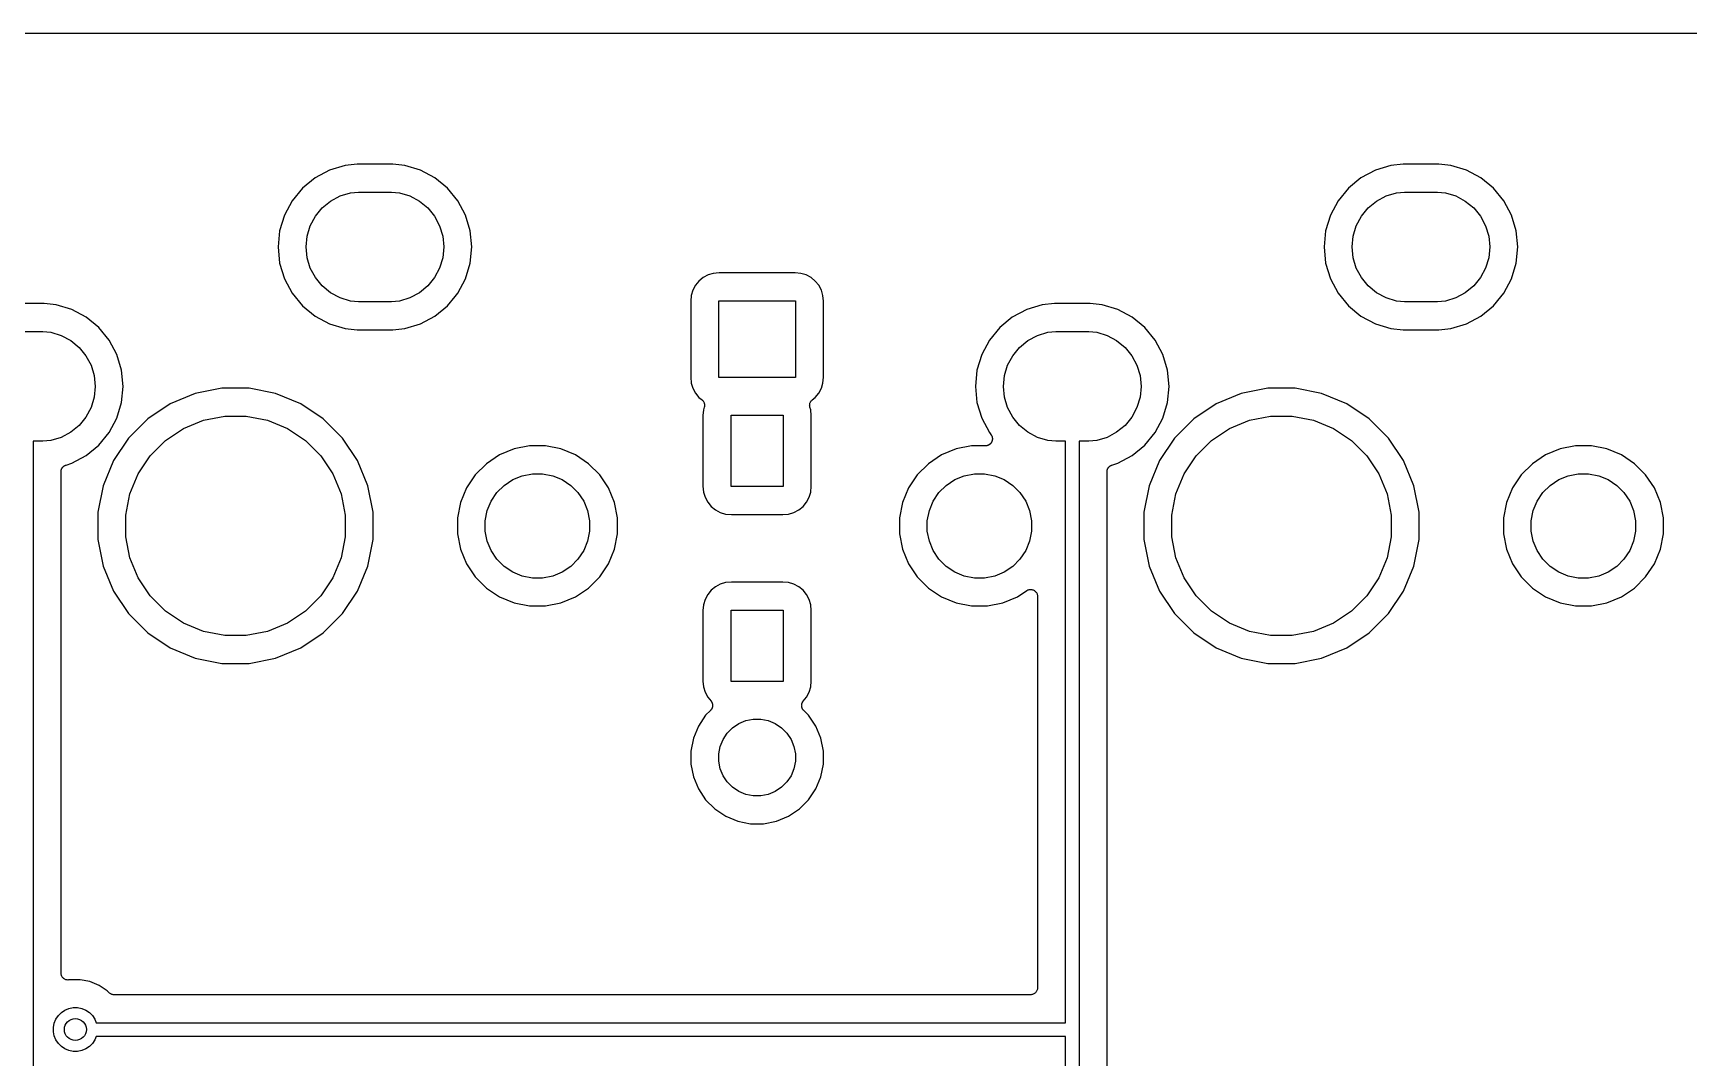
# Model space of a CAD drawing. Extents: x 1.13 to 10.46, y -5.5 to -3.29.
# Drawn here: x 4.334 to 5.522, y -4.024 to -3.29 of the extents above; entities that cross this region are included whole.
import ezdxf

# ---------------------------------------------------------------- set-up
doc = ezdxf.new("R2010")
doc.units = 0
doc.header["$MEASUREMENT"] = 0
doc.layers.add('BLACK', color=7, linetype='CONTINUOUS')

msp = doc.modelspace()

# ---------------------------------------------------------------- linework, layer by layer
at = {"layer": 'BLACK', "linetype": 'CONTINUOUS'}
for p, q in [((1.87715, -3.28967), (5.58921, -3.28955)), ((4.56677, -3.38354), (4.55805, -3.3844)), ((4.59229, -3.38354), (4.56677, -3.38354)), ((4.60101, -3.3844), (4.59229, -3.38354)), ((5.31677, -3.38354), (5.30805, -3.3844)), ((5.34229, -3.38354), (5.31677, -3.38354)), ((5.35101, -3.3844), (5.34229, -3.38354)), ((4.53654, -3.39331), (4.5275, -3.40073)), ((4.54686, -3.3878), (4.53654, -3.39331)), ((4.55805, -3.3844), (4.54686, -3.3878)), ((4.6122, -3.3878), (4.60101, -3.3844)), ((4.62251, -3.39331), (4.6122, -3.3878)), ((4.63155, -3.40073), (4.62251, -3.39331)), ((5.28654, -3.39331), (5.2775, -3.40073)), ((5.29686, -3.3878), (5.28654, -3.39331)), ((5.30805, -3.3844), (5.29686, -3.3878)), ((5.3622, -3.3878), (5.35101, -3.3844)), ((5.37251, -3.39331), (5.3622, -3.3878)), ((5.38155, -3.40073), (5.37251, -3.39331)), ((4.5275, -3.40073), (4.52008, -3.40977)), ((4.54771, -3.41002), (4.55455, -3.40636)), ((4.55455, -3.40636), (4.56197, -3.40411)), ((4.56197, -3.40411), (4.56775, -3.40354)), ((4.56775, -3.40354), (4.5913, -3.40354)), ((4.5913, -3.40354), (4.59709, -3.40411)), ((4.59709, -3.40411), (4.60451, -3.40636)), ((4.60451, -3.40636), (4.61135, -3.41002)), ((4.63897, -3.40977), (4.63155, -3.40073)), ((5.2775, -3.40073), (5.27008, -3.40977)), ((5.29771, -3.41002), (5.30455, -3.40636)), ((5.30455, -3.40636), (5.31197, -3.40411)), ((5.31197, -3.40411), (5.31775, -3.40354)), ((5.31775, -3.40354), (5.3413, -3.40354)), ((5.3413, -3.40354), (5.34709, -3.40411)), ((5.34709, -3.40411), (5.35451, -3.40636)), ((5.35451, -3.40636), (5.36135, -3.41002)), ((5.38897, -3.40977), (5.38155, -3.40073)), ((4.52008, -3.40977), (4.51457, -3.42008)), ((4.53679, -3.42093), (4.54171, -3.41494)), ((4.54171, -3.41494), (4.54771, -3.41002)), ((4.61135, -3.41002), (4.61734, -3.41494)), ((4.61734, -3.41494), (4.62226, -3.42093)), ((4.64449, -3.42008), (4.63897, -3.40977)), ((5.27008, -3.40977), (5.26457, -3.42008)), ((5.28679, -3.42093), (5.29171, -3.41494)), ((5.29171, -3.41494), (5.29771, -3.41002)), ((5.36135, -3.41002), (5.36734, -3.41494)), ((5.36734, -3.41494), (5.37226, -3.42093)), ((5.39449, -3.42008), (5.38897, -3.40977)), ((4.51457, -3.42008), (4.51117, -3.43127)), ((4.53088, -3.4352), (4.53314, -3.42777)), ((4.53314, -3.42777), (4.53679, -3.42093)), ((4.62226, -3.42093), (4.62592, -3.42777)), ((4.62592, -3.42777), (4.62817, -3.4352)), ((4.64788, -3.43127), (4.64449, -3.42008)), ((5.26457, -3.42008), (5.26117, -3.43127)), ((5.28088, -3.4352), (5.28314, -3.42777)), ((5.28314, -3.42777), (5.28679, -3.42093)), ((5.37226, -3.42093), (5.37592, -3.42777)), ((5.37592, -3.42777), (5.37817, -3.4352)), ((5.39788, -3.43127), (5.39449, -3.42008)), ((4.51117, -3.43127), (4.51003, -3.44291)), ((4.51003, -3.44291), (4.51117, -3.45455)), ((4.53012, -3.44291), (4.53088, -3.4352)), ((4.53088, -3.45063), (4.53012, -3.44291)), ((4.62817, -3.4352), (4.62893, -3.44291)), ((4.62893, -3.44291), (4.62817, -3.45063)), ((4.64903, -3.44291), (4.64788, -3.43127)), ((4.64788, -3.45455), (4.64903, -3.44291)), ((5.26117, -3.43127), (5.26003, -3.44291)), ((5.26003, -3.44291), (5.26117, -3.45455)), ((5.28012, -3.44291), (5.28088, -3.4352)), ((5.28088, -3.45063), (5.28012, -3.44291)), ((5.37817, -3.4352), (5.37893, -3.44291)), ((5.37893, -3.44291), (5.37817, -3.45063)), ((5.39903, -3.44291), (5.39788, -3.43127)), ((5.39788, -3.45455), (5.39903, -3.44291)), ((4.51117, -3.45455), (4.51457, -3.46574)), ((4.53314, -3.45805), (4.53088, -3.45063)), ((4.62817, -3.45063), (4.62592, -3.45805)), ((4.64449, -3.46574), (4.64788, -3.45455)), ((5.26117, -3.45455), (5.26457, -3.46574)), ((5.28314, -3.45805), (5.28088, -3.45063)), ((5.37817, -3.45063), (5.37592, -3.45805)), ((5.39449, -3.46574), (5.39788, -3.45455)), ((4.51457, -3.46574), (4.52008, -3.47606)), ((4.53679, -3.46489), (4.53314, -3.45805)), ((4.54171, -3.47089), (4.53679, -3.46489)), ((4.62226, -3.46489), (4.61734, -3.47089)), ((4.62592, -3.45805), (4.62226, -3.46489)), ((4.63897, -3.47606), (4.64449, -3.46574)), ((4.81488, -3.46485), (4.81183, -3.46734)), ((4.81835, -3.46299), (4.81488, -3.46485)), ((4.82212, -3.46184), (4.81835, -3.46299)), ((4.82629, -3.46143), (4.82212, -3.46184)), ((4.8808, -3.46143), (4.82629, -3.46143)), ((4.88496, -3.46184), (4.8808, -3.46143)), ((4.88873, -3.46299), (4.88496, -3.46184)), ((4.89221, -3.46485), (4.88873, -3.46299)), ((4.89525, -3.46734), (4.89221, -3.46485)), ((5.26457, -3.46574), (5.27008, -3.47606)), ((5.28679, -3.46489), (5.28314, -3.45805)), ((5.29171, -3.47089), (5.28679, -3.46489)), ((5.37226, -3.46489), (5.36734, -3.47089)), ((5.37592, -3.45805), (5.37226, -3.46489)), ((5.38897, -3.47606), (5.39449, -3.46574)), ((4.52008, -3.47606), (4.5275, -3.4851)), ((4.54771, -3.47581), (4.54171, -3.47089)), ((4.55455, -3.47946), (4.54771, -3.47581)), ((4.61135, -3.47581), (4.60451, -3.47946)), ((4.61734, -3.47089), (4.61135, -3.47581)), ((4.63155, -3.4851), (4.63706, -3.47838)), ((4.63706, -3.47838), (4.63707, -3.47838)), ((4.63707, -3.47838), (4.63897, -3.47606)), ((4.80633, -3.47763), (4.80592, -3.4818)), ((4.80748, -3.47386), (4.80633, -3.47763)), ((4.80933, -3.47039), (4.80748, -3.47386)), ((4.81183, -3.46734), (4.80933, -3.47039)), ((4.89775, -3.47039), (4.89525, -3.46734)), ((4.89961, -3.47386), (4.89775, -3.47039)), ((4.90075, -3.47763), (4.89961, -3.47386)), ((4.90116, -3.4818), (4.90075, -3.47763)), ((5.27008, -3.47606), (5.2775, -3.4851)), ((5.29771, -3.47581), (5.29171, -3.47089)), ((5.30455, -3.47946), (5.29771, -3.47581)), ((5.36135, -3.47581), (5.35451, -3.47946)), ((5.36734, -3.47089), (5.36135, -3.47581)), ((5.38674, -3.47878), (5.38897, -3.47606)), ((4.34229, -3.48354), (4.31677, -3.48354)), ((4.35101, -3.4844), (4.34229, -3.48354)), ((4.3622, -3.4878), (4.35101, -3.4844)), ((4.37251, -3.49331), (4.3622, -3.4878)), ((4.5275, -3.4851), (4.53654, -3.49252)), ((4.56197, -3.48171), (4.55455, -3.47946)), ((4.56775, -3.48228), (4.56197, -3.48171)), ((4.5913, -3.48228), (4.56775, -3.48228)), ((4.59709, -3.48171), (4.5913, -3.48228)), ((4.60451, -3.47946), (4.59709, -3.48171)), ((4.62251, -3.49252), (4.63155, -3.4851)), ((4.80592, -3.4818), (4.80592, -3.53631)), ((4.82604, -3.53656), (4.82604, -3.48156)), ((4.82604, -3.48156), (4.88104, -3.48156)), ((4.88104, -3.48156), (4.88104, -3.53656)), ((4.90116, -3.53631), (4.90116, -3.4818)), ((5.04686, -3.4878), (5.03654, -3.49331)), ((5.05805, -3.4844), (5.04686, -3.4878)), ((5.06677, -3.48354), (5.05805, -3.4844)), ((5.09229, -3.48354), (5.06677, -3.48354)), ((5.10101, -3.4844), (5.09229, -3.48354)), ((5.1122, -3.4878), (5.10101, -3.4844)), ((5.12251, -3.49331), (5.1122, -3.4878)), ((5.2775, -3.4851), (5.28654, -3.49252)), ((5.31197, -3.48171), (5.30455, -3.47946)), ((5.31775, -3.48228), (5.31197, -3.48171)), ((5.3413, -3.48228), (5.31775, -3.48228)), ((5.34709, -3.48171), (5.3413, -3.48228)), ((5.35451, -3.47946), (5.34709, -3.48171)), ((5.37251, -3.49252), (5.38155, -3.4851)), ((5.38155, -3.4851), (5.38674, -3.47878)), ((4.38155, -3.50073), (4.37251, -3.49331)), ((4.38897, -3.50977), (4.38155, -3.50073)), ((4.53654, -3.49252), (4.54686, -3.49803)), ((4.54686, -3.49803), (4.55805, -3.50142)), ((4.55805, -3.50142), (4.56677, -3.50228)), ((4.56677, -3.50228), (4.59229, -3.50228)), ((4.59229, -3.50228), (4.60101, -3.50142)), ((4.60101, -3.50142), (4.6122, -3.49803)), ((4.6122, -3.49803), (4.62251, -3.49252)), ((5.0275, -3.50073), (5.02008, -3.50977)), ((5.03654, -3.49331), (5.0275, -3.50073)), ((5.13155, -3.50073), (5.12251, -3.49331)), ((5.13897, -3.50977), (5.13155, -3.50073)), ((5.28654, -3.49252), (5.29686, -3.49803)), ((5.29686, -3.49803), (5.30805, -3.50142)), ((5.30805, -3.50142), (5.31677, -3.50228)), ((5.31677, -3.50228), (5.34229, -3.50228)), ((5.34229, -3.50228), (5.35101, -3.50142)), ((5.35101, -3.50142), (5.3622, -3.49803)), ((5.3622, -3.49803), (5.37251, -3.49252)), ((4.31775, -3.50354), (4.3413, -3.50354)), ((4.3413, -3.50354), (4.34709, -3.50411)), ((4.34709, -3.50411), (4.35451, -3.50636)), ((4.35451, -3.50636), (4.36135, -3.51002)), ((4.36135, -3.51002), (4.36734, -3.51494)), ((4.39449, -3.52008), (4.38897, -3.50977)), ((5.02008, -3.50977), (5.01457, -3.52008)), ((5.04171, -3.51494), (5.04771, -3.51002)), ((5.04771, -3.51002), (5.05455, -3.50636)), ((5.05455, -3.50636), (5.06197, -3.50411)), ((5.06197, -3.50411), (5.06775, -3.50354)), ((5.06775, -3.50354), (5.0913, -3.50354)), ((5.0913, -3.50354), (5.09709, -3.50411)), ((5.09709, -3.50411), (5.10451, -3.50636)), ((5.10451, -3.50636), (5.11135, -3.51002)), ((5.11135, -3.51002), (5.11734, -3.51494)), ((5.14449, -3.52008), (5.13897, -3.50977)), ((4.36734, -3.51494), (4.37226, -3.52093)), ((4.37226, -3.52093), (4.37592, -3.52777)), ((4.39788, -3.53127), (4.39449, -3.52008)), ((5.01457, -3.52008), (5.01117, -3.53127)), ((5.03314, -3.52777), (5.03679, -3.52093)), ((5.03679, -3.52093), (5.04171, -3.51494)), ((5.11734, -3.51494), (5.12226, -3.52093)), ((5.12226, -3.52093), (5.12592, -3.52777)), ((5.14788, -3.53127), (5.14449, -3.52008)), ((4.37592, -3.52777), (4.37817, -3.5352)), ((4.37817, -3.5352), (4.37893, -3.54291)), ((4.39903, -3.54291), (4.39788, -3.53127)), ((4.80592, -3.53631), (4.80633, -3.54048)), ((4.88104, -3.53656), (4.82604, -3.53656)), ((4.90075, -3.54048), (4.90116, -3.53631)), ((5.01117, -3.53127), (5.01003, -3.54291)), ((5.03012, -3.54291), (5.03088, -3.5352)), ((5.03088, -3.5352), (5.03314, -3.52777)), ((5.12592, -3.52777), (5.12817, -3.5352)), ((5.12817, -3.5352), (5.12893, -3.54291)), ((5.14903, -3.54291), (5.14788, -3.53127)), ((4.37893, -3.54291), (4.37817, -3.55063)), ((4.39788, -3.55455), (4.39903, -3.54291)), ((4.45073, -3.54797), (4.43276, -3.55541)), ((4.4698, -3.54417), (4.45073, -3.54797)), ((4.48925, -3.54417), (4.4698, -3.54417)), ((4.50833, -3.54797), (4.48925, -3.54417)), ((4.5263, -3.55541), (4.50833, -3.54797)), ((4.80633, -3.54048), (4.80748, -3.54425)), ((4.80748, -3.54425), (4.80933, -3.54772)), ((4.80933, -3.54772), (4.81183, -3.55077)), ((4.89525, -3.55077), (4.89775, -3.54772)), ((4.89775, -3.54772), (4.89961, -3.54425)), ((4.89961, -3.54425), (4.90075, -3.54048)), ((5.01003, -3.54291), (5.01117, -3.55455)), ((5.03088, -3.55063), (5.03012, -3.54291)), ((5.12893, -3.54291), (5.12817, -3.55063)), ((5.14788, -3.55455), (5.14903, -3.54291)), ((5.20073, -3.54797), (5.18276, -3.55541)), ((5.2198, -3.54417), (5.20073, -3.54797)), ((5.23925, -3.54417), (5.2198, -3.54417)), ((5.25833, -3.54797), (5.23925, -3.54417)), ((5.2763, -3.55541), (5.25833, -3.54797)), ((4.37592, -3.55805), (4.37226, -3.56489)), ((4.37817, -3.55063), (4.37592, -3.55805)), ((4.39449, -3.56574), (4.39788, -3.55455)), ((4.43276, -3.55541), (4.41658, -3.56622)), ((4.54247, -3.56622), (4.5263, -3.55541)), ((4.81183, -3.55077), (4.81405, -3.55259)), ((4.81405, -3.55259), (4.81407, -3.5526)), ((4.81407, -3.5526), (4.81407, -3.5526)), ((4.81407, -3.5526), (4.81407, -3.5526)), ((4.81407, -3.5526), (4.81411, -3.55263)), ((4.81411, -3.55263), (4.81443, -3.55297)), ((4.81443, -3.55297), (4.81476, -3.5533)), ((4.81513, -3.55966), (4.81472, -3.56383)), ((4.81476, -3.5533), (4.81477, -3.55332)), ((4.81477, -3.55332), (4.81479, -3.55333)), ((4.81479, -3.55333), (4.81504, -3.55372)), ((4.81504, -3.55372), (4.8153, -3.55411)), ((4.81567, -3.5579), (4.81513, -3.55966)), ((4.8153, -3.55411), (4.81531, -3.55413)), ((4.81531, -3.55413), (4.81532, -3.55415)), ((4.81532, -3.55415), (4.81549, -3.55458)), ((4.81549, -3.55458), (4.81567, -3.55501)), ((4.81567, -3.55501), (4.81567, -3.55504)), ((4.81567, -3.55504), (4.81568, -3.55506)), ((4.81576, -3.55745), (4.81567, -3.5579)), ((4.81568, -3.55506), (4.81577, -3.55551)), ((4.81585, -3.55699), (4.81576, -3.55745)), ((4.81577, -3.55551), (4.81586, -3.55597)), ((4.81586, -3.55695), (4.81585, -3.55697)), ((4.81585, -3.55697), (4.81585, -3.55699)), ((4.81586, -3.55597), (4.81586, -3.55599)), ((4.81586, -3.55599), (4.81586, -3.55601)), ((4.81586, -3.55601), (4.81586, -3.55648)), ((4.81586, -3.55648), (4.81586, -3.55695)), ((4.89122, -3.55688), (4.89123, -3.55641)), ((4.89123, -3.5569), (4.89122, -3.55688)), ((4.89123, -3.55594), (4.89124, -3.55592)), ((4.89123, -3.55641), (4.89123, -3.55594)), ((4.89123, -3.55692), (4.89123, -3.5569)), ((4.89132, -3.55738), (4.89123, -3.55692)), ((4.89124, -3.5559), (4.89133, -3.55544)), ((4.89124, -3.55592), (4.89124, -3.5559)), ((4.8914, -3.55784), (4.89132, -3.55738)), ((4.89133, -3.55544), (4.89143, -3.55499)), ((4.89141, -3.55788), (4.8914, -3.55784)), ((4.89142, -3.5579), (4.89141, -3.55788)), ((4.89141, -3.55788), (4.89141, -3.55788)), ((4.89141, -3.55788), (4.89141, -3.55788)), ((4.89195, -3.55966), (4.89142, -3.5579)), ((4.89143, -3.55497), (4.89144, -3.55495)), ((4.89143, -3.55499), (4.89143, -3.55497)), ((4.89144, -3.55495), (4.89162, -3.55452)), ((4.89162, -3.55452), (4.8918, -3.55409)), ((4.8918, -3.55409), (4.89181, -3.55407)), ((4.89181, -3.55407), (4.89182, -3.55405)), ((4.89182, -3.55405), (4.89208, -3.55366)), ((4.89237, -3.56383), (4.89195, -3.55966)), ((4.89208, -3.55366), (4.89234, -3.55328)), ((4.89234, -3.55328), (4.89236, -3.55326)), ((4.89236, -3.55326), (4.89237, -3.55324)), ((4.89237, -3.55324), (4.89271, -3.55292)), ((4.89271, -3.55292), (4.89303, -3.55259)), ((4.89303, -3.55259), (4.89525, -3.55077)), ((5.01117, -3.55455), (5.01457, -3.56574)), ((5.03314, -3.55805), (5.03088, -3.55063)), ((5.03679, -3.56489), (5.03314, -3.55805)), ((5.12592, -3.55805), (5.12226, -3.56489)), ((5.12817, -3.55063), (5.12592, -3.55805)), ((5.14449, -3.56574), (5.14788, -3.55455)), ((5.18276, -3.55541), (5.16658, -3.56622)), ((5.29247, -3.56622), (5.2763, -3.55541)), ((4.36734, -3.57089), (4.36135, -3.57581)), ((4.37226, -3.56489), (4.36734, -3.57089)), ((4.38897, -3.57606), (4.39449, -3.56574)), ((4.41658, -3.56622), (4.40283, -3.57997)), ((4.42933, -3.58175), (4.44223, -3.57313)), ((4.44223, -3.57313), (4.45656, -3.5672)), ((4.45656, -3.5672), (4.47177, -3.56417)), ((4.47177, -3.56417), (4.48728, -3.56417)), ((4.48728, -3.56417), (4.5025, -3.5672)), ((4.5025, -3.5672), (4.51682, -3.57313)), ((4.51682, -3.57313), (4.52972, -3.58175)), ((4.55622, -3.57997), (4.54247, -3.56622)), ((4.81472, -3.56383), (4.81472, -3.61452)), ((4.83484, -3.61476), (4.83484, -3.56358)), ((4.83484, -3.56358), (4.87224, -3.56358)), ((4.87224, -3.56358), (4.87224, -3.61476)), ((4.89237, -3.61452), (4.89237, -3.56383)), ((5.01457, -3.56574), (5.02008, -3.57606)), ((5.04171, -3.57089), (5.03679, -3.56489)), ((5.04771, -3.57581), (5.04171, -3.57089)), ((5.11734, -3.57089), (5.11135, -3.57581)), ((5.12226, -3.56489), (5.11734, -3.57089)), ((5.13897, -3.57606), (5.14449, -3.56574)), ((5.16658, -3.56622), (5.15283, -3.57997)), ((5.17933, -3.58175), (5.19223, -3.57313)), ((5.19223, -3.57313), (5.20656, -3.5672)), ((5.20656, -3.5672), (5.22177, -3.56417)), ((5.22177, -3.56417), (5.23728, -3.56417)), ((5.23728, -3.56417), (5.2525, -3.5672)), ((5.2525, -3.5672), (5.26682, -3.57313)), ((5.26682, -3.57313), (5.27972, -3.58175)), ((5.30622, -3.57997), (5.29247, -3.56622)), ((4.3413, -3.58228), (4.33445, -3.58228)), ((4.33445, -3.58228), (4.33445, -3.95987)), ((4.34709, -3.58171), (4.3413, -3.58228)), ((4.35451, -3.57946), (4.34709, -3.58171)), ((4.36135, -3.57581), (4.35451, -3.57946)), ((4.37251, -3.59252), (4.38155, -3.5851)), ((4.38155, -3.5851), (4.38897, -3.57606)), ((4.40283, -3.57997), (4.39203, -3.59614)), ((4.41837, -3.59272), (4.42933, -3.58175)), ((4.52972, -3.58175), (4.54069, -3.59272)), ((4.56703, -3.59614), (4.55622, -3.57997)), ((5.01799, -3.58544), (5.01774, -3.58549)), ((5.01824, -3.58542), (5.01799, -3.58544)), ((5.01846, -3.58535), (5.01824, -3.58542)), ((5.0187, -3.5853), (5.01846, -3.58535)), ((5.01893, -3.58521), (5.0187, -3.5853)), ((5.01917, -3.58513), (5.01893, -3.58521)), ((5.01938, -3.58502), (5.01917, -3.58513)), ((5.0196, -3.58494), (5.01938, -3.58502)), ((5.01981, -3.5848), (5.0196, -3.58494)), ((5.02004, -3.58468), (5.01981, -3.5848)), ((5.02022, -3.58453), (5.02004, -3.58468)), ((5.02008, -3.57606), (5.02113, -3.57734)), ((5.02041, -3.5844), (5.02022, -3.58453)), ((5.0206, -3.58422), (5.02041, -3.5844)), ((5.02079, -3.58406), (5.0206, -3.58422)), ((5.02094, -3.58388), (5.02079, -3.58406)), ((5.02111, -3.58371), (5.02094, -3.58388)), ((5.02125, -3.5835), (5.02111, -3.58371)), ((5.02113, -3.57734), (5.02118, -3.57739)), ((5.02118, -3.57739), (5.02131, -3.57759)), ((5.02141, -3.58331), (5.02125, -3.5835)), ((5.02131, -3.57759), (5.02145, -3.57777)), ((5.02153, -3.5831), (5.02141, -3.58331)), ((5.02145, -3.57777), (5.02157, -3.578)), ((5.02166, -3.58291), (5.02153, -3.5831)), ((5.02157, -3.578), (5.02171, -3.57821)), ((5.02176, -3.58267), (5.02166, -3.58291)), ((5.02171, -3.57821), (5.0218, -3.57843)), ((5.02188, -3.58245), (5.02176, -3.58267)), ((5.0218, -3.57843), (5.02191, -3.57864)), ((5.02195, -3.58223), (5.02188, -3.58245)), ((5.02191, -3.57864), (5.02198, -3.57888)), ((5.02204, -3.58201), (5.02195, -3.58223)), ((5.02198, -3.57888), (5.02207, -3.57912)), ((5.02209, -3.58176), (5.02204, -3.58201)), ((5.02207, -3.57912), (5.02211, -3.57935)), ((5.02217, -3.58152), (5.02209, -3.58176)), ((5.02211, -3.57935), (5.02218, -3.57957)), ((5.02219, -3.58128), (5.02217, -3.58152)), ((5.02218, -3.57957), (5.0222, -3.57983)), ((5.02224, -3.58105), (5.02219, -3.58128)), ((5.0222, -3.57983), (5.02225, -3.58008)), ((5.02227, -3.58055), (5.02224, -3.5808)), ((5.02224, -3.5808), (5.02224, -3.58105)), ((5.02225, -3.58008), (5.02225, -3.58031)), ((5.02225, -3.58031), (5.02227, -3.58055)), ((5.05455, -3.57946), (5.04771, -3.57581)), ((5.06197, -3.58171), (5.05455, -3.57946)), ((5.06775, -3.58228), (5.06197, -3.58171)), ((5.07461, -3.58228), (5.06775, -3.58228)), ((5.07461, -3.59188), (5.07461, -3.58228)), ((5.0913, -3.58228), (5.08445, -3.58228)), ((5.08445, -3.58228), (5.08445, -4.00387)), ((5.09709, -3.58171), (5.0913, -3.58228)), ((5.10451, -3.57946), (5.09709, -3.58171)), ((5.11135, -3.57581), (5.10451, -3.57946)), ((5.12251, -3.59252), (5.13155, -3.5851)), ((5.13155, -3.5851), (5.13897, -3.57606)), ((5.15283, -3.57997), (5.14203, -3.59614)), ((5.16837, -3.59272), (5.17933, -3.58175)), ((5.27972, -3.58175), (5.29069, -3.59272)), ((5.31703, -3.59614), (5.30622, -3.57997)), ((4.3622, -3.59803), (4.37251, -3.59252)), ((4.39203, -3.59614), (4.38458, -3.61411)), ((4.40975, -3.60562), (4.41837, -3.59272)), ((4.54069, -3.59272), (4.54931, -3.60562)), ((4.57447, -3.61411), (4.56703, -3.59614)), ((4.66887, -3.59204), (4.65947, -3.59833)), ((4.67932, -3.58772), (4.66887, -3.59204)), ((4.69041, -3.58551), (4.67932, -3.58772)), ((4.70172, -3.58551), (4.69041, -3.58551)), ((4.71281, -3.58772), (4.70172, -3.58551)), ((4.72325, -3.59204), (4.71281, -3.58772)), ((4.73265, -3.59833), (4.72325, -3.59204)), ((4.9858, -3.59204), (4.9764, -3.59833)), ((4.99625, -3.58772), (4.9858, -3.59204)), ((5.00734, -3.58551), (4.99625, -3.58772)), ((5.01727, -3.58551), (5.00734, -3.58551)), ((5.0175, -3.58549), (5.01727, -3.58551)), ((5.01774, -3.58549), (5.0175, -3.58549)), ((5.07461, -3.99919), (5.07461, -3.59188)), ((5.07461, -3.59188), (5.07461, -3.59188)), ((5.1122, -3.59803), (5.12251, -3.59252)), ((5.14203, -3.59614), (5.13458, -3.61411)), ((5.15975, -3.60562), (5.16837, -3.59272)), ((5.29069, -3.59272), (5.29931, -3.60562)), ((5.32447, -3.61411), (5.31703, -3.59614)), ((5.41887, -3.59204), (5.40947, -3.59833)), ((5.42932, -3.58772), (5.41887, -3.59204)), ((5.44041, -3.58551), (5.42932, -3.58772)), ((5.45172, -3.58551), (5.44041, -3.58551)), ((5.46281, -3.58772), (5.45172, -3.58551)), ((5.47325, -3.59204), (5.46281, -3.58772)), ((5.48265, -3.59833), (5.47325, -3.59204)), ((4.35445, -3.60402), (4.35447, -3.6038)), ((4.35445, -3.60409), (4.35445, -3.60402)), ((4.35445, -3.95864), (4.35445, -3.60409)), ((4.35447, -3.6038), (4.35448, -3.60357)), ((4.35448, -3.60357), (4.35453, -3.60331)), ((4.35453, -3.60331), (4.35456, -3.60305)), ((4.35456, -3.60305), (4.35463, -3.60284)), ((4.35463, -3.60284), (4.35467, -3.60262)), ((4.35467, -3.60262), (4.35477, -3.60237)), ((4.35477, -3.60237), (4.35485, -3.60212)), ((4.35485, -3.60212), (4.35496, -3.60192)), ((4.35496, -3.60192), (4.35505, -3.60172)), ((4.35505, -3.60172), (4.3552, -3.6015)), ((4.3552, -3.6015), (4.35532, -3.60126)), ((4.35532, -3.60126), (4.35547, -3.60109)), ((4.35547, -3.60109), (4.35559, -3.60091)), ((4.35559, -3.60091), (4.35578, -3.60072)), ((4.35578, -3.60072), (4.35595, -3.60052)), ((4.35595, -3.60052), (4.35613, -3.60038)), ((4.35613, -3.60038), (4.35628, -3.60022)), ((4.35628, -3.60022), (4.3565, -3.60007)), ((4.3565, -3.60007), (4.35671, -3.59991)), ((4.35671, -3.59991), (4.35691, -3.5998)), ((4.35691, -3.5998), (4.3571, -3.59968)), ((4.3571, -3.59968), (4.35734, -3.59958)), ((4.35734, -3.59958), (4.35758, -3.59945)), ((4.35758, -3.59945), (4.35779, -3.59939)), ((4.35779, -3.59939), (4.358, -3.5993)), ((4.358, -3.5993), (4.3622, -3.59803)), ((4.40381, -3.61995), (4.40975, -3.60562)), ((4.54931, -3.60562), (4.55524, -3.61995)), ((4.65148, -3.60632), (4.64519, -3.61572)), ((4.65947, -3.59833), (4.65148, -3.60632)), ((4.67835, -3.60977), (4.68515, -3.60695)), ((4.68515, -3.60695), (4.69238, -3.60551)), ((4.69238, -3.60551), (4.69975, -3.60551)), ((4.69975, -3.60551), (4.70697, -3.60695)), ((4.70697, -3.60695), (4.71378, -3.60977)), ((4.74065, -3.60632), (4.73265, -3.59833)), ((4.74693, -3.61572), (4.74065, -3.60632)), ((4.96841, -3.60632), (4.96212, -3.61572)), ((4.9764, -3.59833), (4.96841, -3.60632)), ((4.99528, -3.60977), (5.00208, -3.60695)), ((5.00208, -3.60695), (5.00931, -3.60551)), ((5.00931, -3.60551), (5.01668, -3.60551)), ((5.01668, -3.60551), (5.0239, -3.60695)), ((5.0239, -3.60695), (5.03071, -3.60977)), ((5.10445, -3.60402), (5.10447, -3.6038)), ((5.10445, -3.60409), (5.10445, -3.60402)), ((5.10445, -4.00264), (5.10445, -3.60409)), ((5.10447, -3.6038), (5.10448, -3.60357)), ((5.10448, -3.60357), (5.10453, -3.60331)), ((5.10453, -3.60331), (5.10456, -3.60305)), ((5.10456, -3.60305), (5.10463, -3.60284)), ((5.10463, -3.60284), (5.10467, -3.60262)), ((5.10467, -3.60262), (5.10477, -3.60237)), ((5.10477, -3.60237), (5.10485, -3.60212)), ((5.10485, -3.60212), (5.10496, -3.60192)), ((5.10496, -3.60192), (5.10505, -3.60172)), ((5.10505, -3.60172), (5.1052, -3.6015)), ((5.1052, -3.6015), (5.10532, -3.60126)), ((5.10532, -3.60126), (5.10547, -3.60109)), ((5.10547, -3.60109), (5.10559, -3.60091)), ((5.10559, -3.60091), (5.10578, -3.60072)), ((5.10578, -3.60072), (5.10595, -3.60052)), ((5.10595, -3.60052), (5.10613, -3.60038)), ((5.10613, -3.60038), (5.10628, -3.60022)), ((5.10628, -3.60022), (5.1065, -3.60007)), ((5.1065, -3.60007), (5.10671, -3.59991)), ((5.10671, -3.59991), (5.10691, -3.5998)), ((5.10691, -3.5998), (5.1071, -3.59968)), ((5.1071, -3.59968), (5.10734, -3.59958)), ((5.10734, -3.59958), (5.10758, -3.59945)), ((5.10758, -3.59945), (5.10779, -3.59939)), ((5.10779, -3.59939), (5.108, -3.5993)), ((5.108, -3.5993), (5.1122, -3.59803)), ((5.15381, -3.61995), (5.15975, -3.60562)), ((5.29931, -3.60562), (5.30524, -3.61995)), ((5.40148, -3.60632), (5.39519, -3.61572)), ((5.40947, -3.59833), (5.40148, -3.60632)), ((5.42835, -3.60977), (5.43515, -3.60695)), ((5.43515, -3.60695), (5.44238, -3.60551)), ((5.44238, -3.60551), (5.44975, -3.60551)), ((5.44975, -3.60551), (5.45697, -3.60695)), ((5.45697, -3.60695), (5.46378, -3.60977)), ((5.49065, -3.60632), (5.48265, -3.59833)), ((5.49693, -3.61572), (5.49065, -3.60632)), ((4.38458, -3.61411), (4.38079, -3.63319)), ((4.40079, -3.63516), (4.40381, -3.61995)), ((4.55524, -3.61995), (4.55827, -3.63516)), ((4.57827, -3.63319), (4.57447, -3.61411)), ((4.64519, -3.61572), (4.64087, -3.62617)), ((4.66292, -3.6252), (4.66701, -3.61907)), ((4.66701, -3.61907), (4.67222, -3.61386)), ((4.67222, -3.61386), (4.67835, -3.60977)), ((4.71378, -3.60977), (4.71991, -3.61386)), ((4.71991, -3.61386), (4.72511, -3.61907)), ((4.72511, -3.61907), (4.72921, -3.6252)), ((4.75126, -3.62617), (4.74693, -3.61572)), ((4.81472, -3.61452), (4.81513, -3.61868)), ((4.81513, -3.61868), (4.81628, -3.62245)), ((4.87224, -3.61476), (4.83484, -3.61476)), ((4.89081, -3.62245), (4.89195, -3.61868)), ((4.89195, -3.61868), (4.89237, -3.61452)), ((4.96212, -3.61572), (4.9578, -3.62617)), ((4.97985, -3.6252), (4.98394, -3.61907)), ((4.98394, -3.61907), (4.98915, -3.61386)), ((4.98915, -3.61386), (4.99528, -3.60977)), ((5.03071, -3.60977), (5.03683, -3.61386)), ((5.03683, -3.61386), (5.04204, -3.61907)), ((5.04204, -3.61907), (5.04614, -3.6252)), ((5.13458, -3.61411), (5.13079, -3.63319)), ((5.15079, -3.63516), (5.15381, -3.61995)), ((5.30524, -3.61995), (5.30827, -3.63516)), ((5.32827, -3.63319), (5.32447, -3.61411)), ((5.39519, -3.61572), (5.39087, -3.62617)), ((5.41292, -3.6252), (5.41701, -3.61907)), ((5.41701, -3.61907), (5.42222, -3.61386)), ((5.42222, -3.61386), (5.42835, -3.60977)), ((5.46378, -3.60977), (5.46991, -3.61386)), ((5.46991, -3.61386), (5.47511, -3.61907)), ((5.47511, -3.61907), (5.47921, -3.6252)), ((5.50126, -3.62617), (5.49693, -3.61572)), ((4.64087, -3.62617), (4.63866, -3.63726)), ((4.65866, -3.63923), (4.6601, -3.632)), ((4.6601, -3.632), (4.66292, -3.6252)), ((4.72921, -3.6252), (4.73203, -3.632)), ((4.73203, -3.632), (4.73346, -3.63923)), ((4.75346, -3.63726), (4.75126, -3.62617)), ((4.81628, -3.62245), (4.81813, -3.62593)), ((4.81813, -3.62593), (4.82063, -3.62897)), ((4.82063, -3.62897), (4.82368, -3.63147)), ((4.82368, -3.63147), (4.82715, -3.63333)), ((4.87993, -3.63333), (4.88341, -3.63147)), ((4.88341, -3.63147), (4.88645, -3.62897)), ((4.88645, -3.62897), (4.88895, -3.62593)), ((4.88895, -3.62593), (4.89081, -3.62245)), ((4.9578, -3.62617), (4.95559, -3.63726)), ((4.97559, -3.63923), (4.97703, -3.632)), ((4.97703, -3.632), (4.97985, -3.6252)), ((5.04614, -3.6252), (5.04896, -3.632)), ((5.04896, -3.632), (5.05039, -3.63923)), ((5.39087, -3.62617), (5.38866, -3.63726)), ((5.40866, -3.63923), (5.4101, -3.632)), ((5.4101, -3.632), (5.41292, -3.6252)), ((5.47921, -3.6252), (5.48203, -3.632)), ((5.48203, -3.632), (5.48346, -3.63923)), ((5.50346, -3.63726), (5.50126, -3.62617)), ((4.38079, -3.63319), (4.38079, -3.65264)), ((4.40079, -3.65067), (4.40079, -3.63516)), ((4.55827, -3.63516), (4.55827, -3.65067)), ((4.57827, -3.65264), (4.57827, -3.63319)), ((4.63866, -3.63726), (4.63866, -3.64857)), ((4.65866, -3.6466), (4.65866, -3.63923)), ((4.73346, -3.63923), (4.73346, -3.6466)), ((4.75346, -3.64857), (4.75346, -3.63726)), ((4.82715, -3.63333), (4.83092, -3.63447)), ((4.83092, -3.63447), (4.83509, -3.63488)), ((4.83509, -3.63488), (4.872, -3.63488)), ((4.872, -3.63488), (4.87616, -3.63447)), ((4.87616, -3.63447), (4.87993, -3.63333)), ((4.95559, -3.63726), (4.95559, -3.64857)), ((4.97559, -3.6466), (4.97559, -3.63923)), ((5.05039, -3.63923), (5.05039, -3.6466)), ((5.13079, -3.63319), (5.13079, -3.65264)), ((5.15079, -3.65067), (5.15079, -3.63516)), ((5.30827, -3.63516), (5.30827, -3.65067)), ((5.32827, -3.65264), (5.32827, -3.63319)), ((5.38866, -3.63726), (5.38866, -3.64857)), ((5.40866, -3.6466), (5.40866, -3.63923)), ((5.48346, -3.63923), (5.48346, -3.6466)), ((5.50346, -3.64857), (5.50346, -3.63726)), ((4.38079, -3.65264), (4.38458, -3.67171)), ((4.40381, -3.66588), (4.40079, -3.65067)), ((4.55827, -3.65067), (4.55524, -3.66588)), ((4.57447, -3.67171), (4.57827, -3.65264)), ((4.63866, -3.64857), (4.64087, -3.65966)), ((4.6601, -3.65382), (4.65866, -3.6466)), ((4.66292, -3.66063), (4.6601, -3.65382)), ((4.73203, -3.65382), (4.72921, -3.66063)), ((4.73346, -3.6466), (4.73203, -3.65382)), ((4.75126, -3.65966), (4.75346, -3.64857)), ((4.95559, -3.64857), (4.9578, -3.65966)), ((4.97703, -3.65382), (4.97559, -3.6466)), ((4.97985, -3.66063), (4.97703, -3.65382)), ((5.04896, -3.65382), (5.04614, -3.66063)), ((5.05039, -3.6466), (5.04896, -3.65382)), ((5.13079, -3.65264), (5.13458, -3.67171)), ((5.15381, -3.66588), (5.15079, -3.65067)), ((5.30827, -3.65067), (5.30524, -3.66588)), ((5.32447, -3.67171), (5.32827, -3.65264)), ((5.38866, -3.64857), (5.39087, -3.65966)), ((5.4101, -3.65382), (5.40866, -3.6466)), ((5.41292, -3.66063), (5.4101, -3.65382)), ((5.48203, -3.65382), (5.47921, -3.66063)), ((5.48346, -3.6466), (5.48203, -3.65382)), ((5.50126, -3.65966), (5.50346, -3.64857)), ((4.40975, -3.68021), (4.40381, -3.66588)), ((4.55524, -3.66588), (4.54931, -3.68021)), ((4.64087, -3.65966), (4.64519, -3.6701)), ((4.66701, -3.66676), (4.66292, -3.66063)), ((4.67222, -3.67197), (4.66701, -3.66676)), ((4.72511, -3.66676), (4.71991, -3.67197)), ((4.72921, -3.66063), (4.72511, -3.66676)), ((4.74693, -3.6701), (4.75126, -3.65966)), ((4.9578, -3.65966), (4.96212, -3.6701)), ((4.98394, -3.66676), (4.97985, -3.66063)), ((4.98915, -3.67197), (4.98394, -3.66676)), ((5.04204, -3.66676), (5.03683, -3.67197)), ((5.04614, -3.66063), (5.04204, -3.66676)), ((5.15975, -3.68021), (5.15381, -3.66588)), ((5.30524, -3.66588), (5.29931, -3.68021)), ((5.39087, -3.65966), (5.39519, -3.6701)), ((5.41701, -3.66676), (5.41292, -3.66063)), ((5.42222, -3.67197), (5.41701, -3.66676)), ((5.47511, -3.66676), (5.46991, -3.67197)), ((5.47921, -3.66063), (5.47511, -3.66676)), ((5.49693, -3.6701), (5.50126, -3.65966)), ((4.38458, -3.67171), (4.39203, -3.68968)), ((4.41837, -3.69311), (4.40975, -3.68021)), ((4.54931, -3.68021), (4.54069, -3.69311)), ((4.56703, -3.68968), (4.57447, -3.67171)), ((4.64519, -3.6701), (4.65148, -3.6795)), ((4.65148, -3.6795), (4.65947, -3.6875)), ((4.67835, -3.67606), (4.67222, -3.67197)), ((4.68515, -3.67888), (4.67835, -3.67606)), ((4.69238, -3.68031), (4.68515, -3.67888)), ((4.69975, -3.68031), (4.69238, -3.68031)), ((4.70697, -3.67888), (4.69975, -3.68031)), ((4.71378, -3.67606), (4.70697, -3.67888)), ((4.71991, -3.67197), (4.71378, -3.67606)), ((4.73265, -3.6875), (4.74065, -3.6795)), ((4.74065, -3.6795), (4.74693, -3.6701)), ((4.96212, -3.6701), (4.96841, -3.6795)), ((4.96841, -3.6795), (4.9764, -3.6875)), ((4.99528, -3.67606), (4.98915, -3.67197)), ((5.00208, -3.67888), (4.99528, -3.67606)), ((5.00931, -3.68031), (5.00208, -3.67888)), ((5.01668, -3.68031), (5.00931, -3.68031)), ((5.0239, -3.67888), (5.01668, -3.68031)), ((5.03071, -3.67606), (5.0239, -3.67888)), ((5.03683, -3.67197), (5.03071, -3.67606)), ((5.13458, -3.67171), (5.14203, -3.68968)), ((5.16837, -3.69311), (5.15975, -3.68021)), ((5.29931, -3.68021), (5.29069, -3.69311)), ((5.31703, -3.68968), (5.32447, -3.67171)), ((5.39519, -3.6701), (5.40148, -3.6795)), ((5.40148, -3.6795), (5.40947, -3.6875)), ((5.42835, -3.67606), (5.42222, -3.67197)), ((5.43515, -3.67888), (5.42835, -3.67606)), ((5.44238, -3.68031), (5.43515, -3.67888)), ((5.44975, -3.68031), (5.44238, -3.68031)), ((5.45697, -3.67888), (5.44975, -3.68031)), ((5.46378, -3.67606), (5.45697, -3.67888)), ((5.46991, -3.67197), (5.46378, -3.67606)), ((5.48265, -3.6875), (5.49065, -3.6795)), ((5.49065, -3.6795), (5.49693, -3.6701)), ((4.39203, -3.68968), (4.40283, -3.70586)), ((4.55622, -3.70586), (4.56703, -3.68968)), ((4.65947, -3.6875), (4.66887, -3.69378)), ((4.72325, -3.69378), (4.73265, -3.6875)), ((4.81813, -3.69218), (4.81628, -3.69566)), ((4.82063, -3.68914), (4.81813, -3.69218)), ((4.82368, -3.68664), (4.82063, -3.68914)), ((4.82715, -3.68478), (4.82368, -3.68664)), ((4.83092, -3.68364), (4.82715, -3.68478)), ((4.83509, -3.68323), (4.83092, -3.68364)), ((4.872, -3.68323), (4.83509, -3.68323)), ((4.87616, -3.68364), (4.872, -3.68323)), ((4.87993, -3.68478), (4.87616, -3.68364)), ((4.88341, -3.68664), (4.87993, -3.68478)), ((4.88645, -3.68914), (4.88341, -3.68664)), ((4.88895, -3.69218), (4.88645, -3.68914)), ((4.89081, -3.69566), (4.88895, -3.69218)), ((4.9764, -3.6875), (4.9858, -3.69378)), ((5.04018, -3.69378), (5.04683, -3.68934)), ((5.04683, -3.68934), (5.04687, -3.68932)), ((5.04687, -3.68931), (5.04689, -3.6893)), ((5.04687, -3.68932), (5.04687, -3.68931)), ((5.04687, -3.68931), (5.04687, -3.68931)), ((5.04689, -3.6893), (5.04731, -3.68908)), ((5.04731, -3.68908), (5.04773, -3.68886)), ((5.04773, -3.68886), (5.04774, -3.68886)), ((5.04774, -3.68886), (5.04775, -3.68885)), ((5.04775, -3.68885), (5.04822, -3.68872)), ((5.04822, -3.68872), (5.04867, -3.68859)), ((5.04867, -3.68859), (5.04868, -3.68859)), ((5.04868, -3.68859), (5.04869, -3.68858)), ((5.04869, -3.68858), (5.04916, -3.68854)), ((5.04916, -3.68854), (5.04964, -3.6885)), ((5.04964, -3.6885), (5.04965, -3.6885)), ((5.04965, -3.6885), (5.04966, -3.6885)), ((5.04966, -3.6885), (5.05013, -3.68855)), ((5.05013, -3.68855), (5.05061, -3.6886)), ((5.05061, -3.6886), (5.05062, -3.6886)), ((5.05062, -3.6886), (5.05063, -3.6886)), ((5.05063, -3.6886), (5.05108, -3.68875)), ((5.05108, -3.68875), (5.05154, -3.68889)), ((5.05154, -3.68889), (5.05155, -3.68889)), ((5.05155, -3.68889), (5.05156, -3.6889)), ((5.05156, -3.6889), (5.05198, -3.68912)), ((5.05198, -3.68912), (5.0524, -3.68935)), ((5.0524, -3.68935), (5.05241, -3.68936)), ((5.05241, -3.68936), (5.05242, -3.68937)), ((5.05242, -3.68937), (5.05278, -3.68967)), ((5.05278, -3.68967), (5.05315, -3.68998)), ((5.05315, -3.68998), (5.05316, -3.68998)), ((5.05316, -3.68998), (5.05317, -3.68999)), ((5.05317, -3.68999), (5.05346, -3.69035)), ((5.05346, -3.69035), (5.05377, -3.69073)), ((5.05377, -3.69073), (5.05378, -3.69074)), ((5.05378, -3.69074), (5.05378, -3.69075)), ((5.05378, -3.69075), (5.054, -3.69117)), ((5.054, -3.69117), (5.05423, -3.69159)), ((5.05423, -3.69159), (5.05423, -3.6916)), ((5.05423, -3.6916), (5.05424, -3.69161)), ((5.05424, -3.69161), (5.05437, -3.69206)), ((5.05437, -3.69206), (5.05451, -3.69253)), ((5.14203, -3.68968), (5.15283, -3.70586)), ((5.30622, -3.70586), (5.31703, -3.68968)), ((5.40947, -3.6875), (5.41887, -3.69378)), ((5.47325, -3.69378), (5.48265, -3.6875)), ((4.42933, -3.70407), (4.41837, -3.69311)), ((4.44223, -3.71269), (4.42933, -3.70407)), ((4.52972, -3.70407), (4.51682, -3.71269)), ((4.54069, -3.69311), (4.52972, -3.70407)), ((4.66887, -3.69378), (4.67932, -3.69811)), ((4.67932, -3.69811), (4.69041, -3.70031)), ((4.69041, -3.70031), (4.70172, -3.70031)), ((4.70172, -3.70031), (4.71281, -3.69811)), ((4.71281, -3.69811), (4.72325, -3.69378)), ((4.81513, -3.69943), (4.81472, -3.70359)), ((4.81472, -3.70359), (4.81472, -3.75428)), ((4.81628, -3.69566), (4.81513, -3.69943)), ((4.83484, -3.75453), (4.83484, -3.70335)), ((4.83484, -3.70335), (4.87224, -3.70335)), ((4.87224, -3.70335), (4.87224, -3.75453)), ((4.89195, -3.69943), (4.89081, -3.69566)), ((4.89237, -3.70359), (4.89195, -3.69943)), ((4.89237, -3.75428), (4.89237, -3.70359)), ((4.9858, -3.69378), (4.99625, -3.69811)), ((4.99625, -3.69811), (5.00734, -3.70031)), ((5.00734, -3.70031), (5.01865, -3.70031)), ((5.01865, -3.70031), (5.02974, -3.69811)), ((5.02974, -3.69811), (5.04018, -3.69378)), ((5.05451, -3.69253), (5.05451, -3.69254)), ((5.05451, -3.69254), (5.05452, -3.69255)), ((5.05452, -3.69255), (5.05456, -3.69302)), ((5.05456, -3.69302), (5.05461, -3.6935)), ((5.05461, -3.6935), (5.05461, -3.97419)), ((5.17933, -3.70407), (5.16837, -3.69311)), ((5.19223, -3.71269), (5.17933, -3.70407)), ((5.27972, -3.70407), (5.26682, -3.71269)), ((5.29069, -3.69311), (5.27972, -3.70407)), ((5.41887, -3.69378), (5.42932, -3.69811)), ((5.42932, -3.69811), (5.44041, -3.70031)), ((5.44041, -3.70031), (5.45172, -3.70031)), ((5.45172, -3.70031), (5.46281, -3.69811)), ((5.46281, -3.69811), (5.47325, -3.69378)), ((4.40283, -3.70586), (4.41658, -3.71961)), ((4.45656, -3.71863), (4.44223, -3.71269)), ((4.51682, -3.71269), (4.5025, -3.71863)), ((4.54247, -3.71961), (4.55622, -3.70586)), ((5.15283, -3.70586), (5.16658, -3.71961)), ((5.20656, -3.71863), (5.19223, -3.71269)), ((5.26682, -3.71269), (5.2525, -3.71863)), ((5.29247, -3.71961), (5.30622, -3.70586)), ((4.41658, -3.71961), (4.43276, -3.73042)), ((4.47177, -3.72165), (4.45656, -3.71863)), ((4.48728, -3.72165), (4.47177, -3.72165)), ((4.5025, -3.71863), (4.48728, -3.72165)), ((4.5263, -3.73042), (4.54247, -3.71961)), ((5.16658, -3.71961), (5.18276, -3.73042)), ((5.22177, -3.72165), (5.20656, -3.71863)), ((5.23728, -3.72165), (5.22177, -3.72165)), ((5.2525, -3.71863), (5.23728, -3.72165)), ((5.2763, -3.73042), (5.29247, -3.71961)), ((4.43276, -3.73042), (4.45073, -3.73786)), ((4.45073, -3.73786), (4.4698, -3.74165)), ((4.48925, -3.74165), (4.50833, -3.73786)), ((4.50833, -3.73786), (4.5263, -3.73042)), ((5.18276, -3.73042), (5.20073, -3.73786)), ((5.20073, -3.73786), (5.2198, -3.74165)), ((5.23925, -3.74165), (5.25833, -3.73786)), ((5.25833, -3.73786), (5.2763, -3.73042)), ((4.4698, -3.74165), (4.48925, -3.74165)), ((5.2198, -3.74165), (5.23925, -3.74165)), ((4.81472, -3.75428), (4.81513, -3.75845)), ((4.81513, -3.75845), (4.81628, -3.76222)), ((4.81628, -3.76222), (4.81813, -3.76569)), ((4.87224, -3.75453), (4.83484, -3.75453)), ((4.88895, -3.76569), (4.89081, -3.76222)), ((4.89081, -3.76222), (4.89195, -3.75845)), ((4.89195, -3.75845), (4.89237, -3.75428)), ((4.82016, -3.77527), (4.81665, -3.77878)), ((4.81813, -3.76569), (4.82049, -3.76856)), ((4.8203, -3.77509), (4.82016, -3.77527)), ((4.82046, -3.77493), (4.8203, -3.77509)), ((4.82061, -3.77472), (4.82046, -3.77493)), ((4.82049, -3.76856), (4.82053, -3.76861)), ((4.82053, -3.76861), (4.82065, -3.7688)), ((4.82078, -3.77451), (4.82061, -3.77472)), ((4.82065, -3.7688), (4.82079, -3.76898)), ((4.82088, -3.77431), (4.82078, -3.77451)), ((4.82079, -3.76898), (4.82092, -3.76921)), ((4.82101, -3.77413), (4.82088, -3.77431)), ((4.82092, -3.76921), (4.82106, -3.76943)), ((4.82111, -3.77388), (4.82101, -3.77413)), ((4.82106, -3.76943), (4.82114, -3.76964)), ((4.82124, -3.77365), (4.82111, -3.77388)), ((4.82114, -3.76964), (4.82125, -3.76984)), ((4.8213, -3.77344), (4.82124, -3.77365)), ((4.82125, -3.76984), (4.82133, -3.77009)), ((4.82139, -3.77323), (4.8213, -3.77344)), ((4.82133, -3.77009), (4.82142, -3.77034)), ((4.82144, -3.77297), (4.82139, -3.77323)), ((4.82142, -3.77034), (4.82146, -3.77056)), ((4.82152, -3.77272), (4.82144, -3.77297)), ((4.82146, -3.77056), (4.82153, -3.77078)), ((4.82154, -3.77249), (4.82152, -3.77272)), ((4.82153, -3.77078), (4.82155, -3.77104)), ((4.82159, -3.77227), (4.82154, -3.77249)), ((4.82155, -3.77104), (4.8216, -3.7713)), ((4.82162, -3.77175), (4.82159, -3.77201)), ((4.82159, -3.77201), (4.82159, -3.77227)), ((4.8216, -3.7713), (4.8216, -3.77152)), ((4.8216, -3.77152), (4.82162, -3.77175)), ((4.88547, -3.77168), (4.88549, -3.77145)), ((4.88549, -3.77194), (4.88547, -3.77168)), ((4.88549, -3.77123), (4.88554, -3.77097)), ((4.88549, -3.77145), (4.88549, -3.77123)), ((4.88549, -3.7722), (4.88549, -3.77194)), ((4.88553, -3.77243), (4.88549, -3.7722)), ((4.88555, -3.77265), (4.88553, -3.77243)), ((4.88554, -3.77097), (4.88557, -3.77071)), ((4.88562, -3.7729), (4.88555, -3.77265)), ((4.88557, -3.77071), (4.88564, -3.77049)), ((4.88568, -3.77316), (4.88562, -3.7729)), ((4.88564, -3.77049), (4.88568, -3.77027)), ((4.88568, -3.77027), (4.88578, -3.77003)), ((4.88576, -3.77337), (4.88568, -3.77316)), ((4.88582, -3.77359), (4.88576, -3.77337)), ((4.88578, -3.77003), (4.88586, -3.76978)), ((4.88594, -3.77382), (4.88582, -3.77359)), ((4.88586, -3.76978), (4.88597, -3.76958)), ((4.88604, -3.77407), (4.88594, -3.77382)), ((4.88597, -3.76958), (4.88606, -3.76937)), ((4.88617, -3.77425), (4.88604, -3.77407)), ((4.88606, -3.76937), (4.8862, -3.76915)), ((4.88627, -3.77445), (4.88617, -3.77425)), ((4.8862, -3.76915), (4.88633, -3.76892)), ((4.88644, -3.77466), (4.88627, -3.77445)), ((4.88633, -3.76892), (4.88648, -3.76875)), ((4.88658, -3.77488), (4.88644, -3.77466)), ((4.88648, -3.76875), (4.8866, -3.76856)), ((4.88674, -3.77504), (4.88658, -3.77488)), ((4.8866, -3.76856), (4.88895, -3.76569)), ((4.88688, -3.77522), (4.88674, -3.77504)), ((4.88693, -3.77527), (4.88688, -3.77522)), ((4.89044, -3.77878), (4.88693, -3.77527)), ((4.81145, -3.78656), (4.80787, -3.7952)), ((4.81665, -3.77878), (4.81145, -3.78656)), ((4.83601, -3.78769), (4.84052, -3.78468)), ((4.84052, -3.78468), (4.84552, -3.78261)), ((4.84552, -3.78261), (4.85083, -3.78156)), ((4.85083, -3.78156), (4.85625, -3.78156)), ((4.85625, -3.78156), (4.86156, -3.78261)), ((4.86156, -3.78261), (4.86657, -3.78468)), ((4.86657, -3.78468), (4.87107, -3.78769)), ((4.89564, -3.78656), (4.89044, -3.77878)), ((4.89922, -3.7952), (4.89564, -3.78656)), ((4.80787, -3.7952), (4.80604, -3.80438)), ((4.8271, -3.80103), (4.82917, -3.79603)), ((4.82917, -3.79603), (4.83218, -3.79152)), ((4.83218, -3.79152), (4.83601, -3.78769)), ((4.87107, -3.78769), (4.8749, -3.79152)), ((4.8749, -3.79152), (4.87791, -3.79603)), ((4.87791, -3.79603), (4.87999, -3.80103)), ((4.90104, -3.80438), (4.89922, -3.7952)), ((4.80604, -3.80438), (4.80604, -3.81373)), ((4.82604, -3.80635), (4.8271, -3.80103)), ((4.82604, -3.81176), (4.82604, -3.80635)), ((4.87999, -3.80103), (4.88104, -3.80635)), ((4.88104, -3.80635), (4.88104, -3.81176)), ((4.90104, -3.81373), (4.90104, -3.80438)), ((4.80604, -3.81373), (4.80787, -3.82291)), ((4.8271, -3.81708), (4.82604, -3.81176)), ((4.82917, -3.82208), (4.8271, -3.81708)), ((4.83218, -3.82659), (4.82917, -3.82208)), ((4.87791, -3.82208), (4.8749, -3.82659)), ((4.87999, -3.81708), (4.87791, -3.82208)), ((4.88104, -3.81176), (4.87999, -3.81708)), ((4.89922, -3.82291), (4.90104, -3.81373)), ((4.80787, -3.82291), (4.81145, -3.83155)), ((4.81145, -3.83155), (4.81665, -3.83933)), ((4.83601, -3.83042), (4.83218, -3.82659)), ((4.84052, -3.83343), (4.83601, -3.83042)), ((4.84552, -3.8355), (4.84052, -3.83343)), ((4.86657, -3.83343), (4.86156, -3.8355)), ((4.87107, -3.83042), (4.86657, -3.83343)), ((4.8749, -3.82659), (4.87107, -3.83042)), ((4.89044, -3.83933), (4.89564, -3.83155)), ((4.89564, -3.83155), (4.89922, -3.82291)), ((4.81665, -3.83933), (4.82326, -3.84595)), ((4.82326, -3.84595), (4.83104, -3.85115)), ((4.85083, -3.83656), (4.84552, -3.8355)), ((4.85625, -3.83656), (4.85083, -3.83656)), ((4.86156, -3.8355), (4.85625, -3.83656)), ((4.87604, -3.85115), (4.88382, -3.84595)), ((4.88382, -3.84595), (4.89044, -3.83933)), ((4.83104, -3.85115), (4.83969, -3.85473)), ((4.83969, -3.85473), (4.84886, -3.85656)), ((4.84886, -3.85656), (4.85822, -3.85656)), ((4.85822, -3.85656), (4.8674, -3.85473)), ((4.8674, -3.85473), (4.87604, -3.85115)), ((4.33445, -3.95987), (4.33447, -3.96011)), ((4.33447, -3.96011), (4.33445, -3.96035)), ((4.33445, -3.96035), (4.33445, -4.25354)), ((4.35447, -3.95885), (4.35445, -3.95864)), ((4.35445, -3.96151), (4.35447, -3.9613)), ((4.35445, -3.96158), (4.35445, -3.96151)), ((4.35445, -3.96362), (4.35445, -3.96158)), ((4.35449, -3.96409), (4.35445, -3.96362)), ((4.35447, -3.95906), (4.35447, -3.95885)), ((4.35447, -3.95913), (4.35447, -3.95906)), ((4.35457, -3.96011), (4.35447, -3.95913)), ((4.35447, -3.96109), (4.35457, -3.96011)), ((4.35447, -3.9613), (4.35447, -3.96109)), ((4.35454, -3.96456), (4.35449, -3.96409)), ((4.35454, -3.96457), (4.35454, -3.96456)), ((4.35454, -3.96459), (4.35454, -3.96457)), ((4.35468, -3.96504), (4.35454, -3.96459)), ((4.35481, -3.96549), (4.35468, -3.96504)), ((4.35482, -3.96551), (4.35481, -3.96549)), ((4.35483, -3.96552), (4.35482, -3.96551)), ((4.35505, -3.96594), (4.35483, -3.96552)), ((4.35527, -3.96636), (4.35505, -3.96594)), ((4.35528, -3.96637), (4.35527, -3.96636)), ((4.35528, -3.96638), (4.35528, -3.96637)), ((4.35558, -3.96675), (4.35528, -3.96638)), ((4.35588, -3.96712), (4.35558, -3.96675)), ((4.35589, -3.96713), (4.35588, -3.96712)), ((4.3559, -3.96714), (4.35589, -3.96713)), ((4.35627, -3.96744), (4.3559, -3.96714)), ((4.35663, -3.96775), (4.35627, -3.96744)), ((4.35664, -3.96775), (4.35663, -3.96775)), ((4.35665, -3.96776), (4.35664, -3.96775)), ((4.35707, -3.96799), (4.35665, -3.96776)), ((4.35748, -3.96821), (4.35707, -3.96799)), ((4.3575, -3.96822), (4.35748, -3.96821)), ((4.35751, -3.96823), (4.3575, -3.96822)), ((4.35797, -3.96837), (4.35751, -3.96823)), ((4.35841, -3.96851), (4.35797, -3.96837)), ((4.35843, -3.96851), (4.35841, -3.96851)), ((4.35844, -3.96851), (4.35843, -3.96851)), ((4.35892, -3.96856), (4.35844, -3.96851)), ((4.35938, -3.96862), (4.35892, -3.96856)), ((4.3594, -3.96862), (4.35938, -3.96862)), ((4.35941, -3.96862), (4.3594, -3.96862)), ((4.35988, -3.96857), (4.35941, -3.96862)), ((4.36036, -3.96853), (4.35988, -3.96857)), ((4.36038, -3.96853), (4.36036, -3.96853)), ((4.36039, -3.96853), (4.36038, -3.96853)), ((4.36042, -3.96852), (4.36039, -3.96853)), ((4.36039, -3.96853), (4.36039, -3.96853)), ((4.36121, -3.96837), (4.36042, -3.96852)), ((4.36825, -3.96837), (4.36121, -3.96837)), ((4.37515, -3.96974), (4.36825, -3.96837)), ((4.38166, -3.97243), (4.37515, -3.96974)), ((4.38752, -3.97635), (4.38166, -3.97243)), ((4.3889, -3.97773), (4.38752, -3.97635)), ((5.05373, -3.97702), (5.05343, -3.97738)), ((5.05374, -3.977), (5.05373, -3.97702)), ((5.05375, -3.97699), (5.05374, -3.977)), ((5.05398, -3.97657), (5.05375, -3.97699)), ((5.0542, -3.97616), (5.05398, -3.97657)), ((5.05421, -3.97615), (5.0542, -3.97616)), ((5.05422, -3.97613), (5.05421, -3.97615)), ((5.05435, -3.97568), (5.05422, -3.97613)), ((5.0545, -3.97523), (5.05435, -3.97568)), ((5.05455, -3.97473), (5.0545, -3.9752)), ((5.0545, -3.9752), (5.0545, -3.97521)), ((5.0545, -3.97521), (5.0545, -3.97523)), ((5.05461, -3.97426), (5.05455, -3.97473)), ((5.05461, -3.97419), (5.05461, -3.97423)), ((5.05461, -3.97423), (5.05461, -3.97423)), ((5.05461, -3.97423), (5.05461, -3.97423)), ((5.05461, -3.97423), (5.05461, -3.97426)), ((4.35727, -3.99016), (4.36013, -3.98897)), ((4.36013, -3.98897), (4.36318, -3.98837)), ((4.36318, -3.98837), (4.36628, -3.98837)), ((4.36628, -3.98837), (4.36932, -3.98897)), ((4.36932, -3.98897), (4.37219, -3.99016)), ((4.38925, -3.97802), (4.3889, -3.97773)), ((4.38961, -3.97832), (4.38925, -3.97802)), ((4.38963, -3.97833), (4.38961, -3.97832)), ((4.38965, -3.97835), (4.38963, -3.97833)), ((4.39006, -3.97856), (4.38965, -3.97835)), ((4.39046, -3.97879), (4.39006, -3.97856)), ((4.39049, -3.9788), (4.39046, -3.97879)), ((4.39051, -3.97881), (4.39049, -3.9788)), ((4.39095, -3.97894), (4.39051, -3.97881)), ((4.39139, -3.97908), (4.39095, -3.97894)), ((4.39142, -3.97909), (4.39139, -3.97908)), ((4.39144, -3.97909), (4.39142, -3.97909)), ((4.3919, -3.97914), (4.39144, -3.97909)), ((4.39236, -3.97919), (4.3919, -3.97914)), ((4.39241, -3.97919), (4.39236, -3.97919)), ((4.39242, -3.97919), (4.39241, -3.97919)), ((4.39243, -3.97919), (4.39242, -3.97919)), ((4.39242, -3.97919), (4.39242, -3.97919)), ((5.04961, -3.97919), (4.39243, -3.97919)), ((5.05008, -3.97915), (5.04961, -3.97919)), ((5.05054, -3.9791), (5.05008, -3.97915)), ((5.05056, -3.9791), (5.05054, -3.9791)), ((5.05058, -3.9791), (5.05056, -3.9791)), ((5.05103, -3.97896), (5.05058, -3.9791)), ((5.05148, -3.97883), (5.05103, -3.97896)), ((5.05149, -3.97882), (5.05148, -3.97883)), ((5.05151, -3.97881), (5.05149, -3.97882)), ((5.05193, -3.97859), (5.05151, -3.97881)), ((5.05234, -3.97838), (5.05193, -3.97859)), ((5.05236, -3.97836), (5.05234, -3.97838)), ((5.05237, -3.97836), (5.05236, -3.97836)), ((5.05274, -3.97806), (5.05237, -3.97836)), ((5.0531, -3.97776), (5.05274, -3.97806)), ((5.05312, -3.97775), (5.0531, -3.97776)), ((5.05313, -3.97774), (5.05312, -3.97775)), ((5.05343, -3.97738), (5.05313, -3.97774)), ((4.34898, -4.00256), (4.34958, -3.99952)), ((4.34958, -3.99952), (4.35077, -3.99665)), ((4.35077, -3.99665), (4.3525, -3.99407)), ((4.3525, -3.99407), (4.35469, -3.99188)), ((4.35469, -3.99188), (4.35727, -3.99016)), ((4.37219, -3.99016), (4.37477, -3.99188)), ((4.37477, -3.99188), (4.37696, -3.99407)), ((4.37696, -3.99407), (4.37868, -3.99665)), ((4.37868, -3.99665), (4.37973, -3.99919)), ((4.37973, -3.99919), (5.07461, -3.99919)), ((4.34898, -4.00566), (4.34898, -4.00256)), ((4.34958, -4.00871), (4.34898, -4.00566)), ((4.35077, -4.01157), (4.34958, -4.00871)), ((4.3525, -4.01415), (4.35077, -4.01157)), ((4.37868, -4.01157), (4.37696, -4.01415)), ((4.37973, -4.00903), (4.37868, -4.01157)), ((5.07461, -4.00903), (4.37973, -4.00903)), ((5.07461, -4.25354), (5.07461, -4.00903)), ((5.08445, -4.00387), (5.08447, -4.00411)), ((5.08447, -4.00411), (5.08445, -4.00435)), ((5.08445, -4.00435), (5.08445, -4.25354)), ((5.10447, -4.00285), (5.10445, -4.00264)), ((5.10445, -4.00551), (5.10447, -4.0053)), ((5.10445, -4.00558), (5.10445, -4.00551)), ((5.10445, -4.23174), (5.10445, -4.00558)), ((5.10447, -4.00306), (5.10447, -4.00285)), ((5.10447, -4.00313), (5.10447, -4.00306)), ((5.10457, -4.00411), (5.10447, -4.00313)), ((5.10447, -4.00509), (5.10457, -4.00411)), ((5.10447, -4.0053), (5.10447, -4.00509)), ((4.35469, -4.01635), (4.3525, -4.01415)), ((4.35727, -4.01807), (4.35469, -4.01635)), ((4.36013, -4.01926), (4.35727, -4.01807)), ((4.36318, -4.01986), (4.36013, -4.01926)), ((4.36628, -4.01986), (4.36318, -4.01986)), ((4.36932, -4.01926), (4.36628, -4.01986)), ((4.37219, -4.01807), (4.36932, -4.01926)), ((4.37477, -4.01635), (4.37219, -4.01807)), ((4.37696, -4.01415), (4.37477, -4.01635))]:
    msp.add_line(p, q, dxfattribs=at)
at = {"layer": 'BLACK'}
msp.add_circle((4.36473, -4.00411), 0.00787, dxfattribs=at)

doc.saveas('drawing.dxf')
